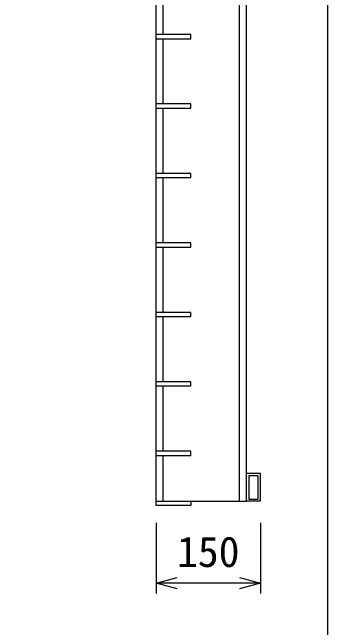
# Model space of a CAD drawing. Units: millimetres, scale not verified. Extents: x -33600 to 33600, y -11880 to 11880.
# Drawn here: x -9804 to -9351, y -8185 to -7299 of the extents above; entities that cross this region are included whole.
import ezdxf
from ezdxf.enums import TextEntityAlignment as Align

# ---------------------------------------------------------------- set-up
doc = ezdxf.new("R2010")
doc.units = ezdxf.units.MM
doc.header["$LTSCALE"] = 40
for name, color, linetype, lineweight in [('0-0_DIM', 7, 'Continuous', 25), ('0-2_HATCH', 6, 'Continuous', 25), ('0-6_TXT', 7, 'Continuous', 25)]:
    doc.layers.add(name, color=color, linetype=linetype, lineweight=lineweight)
doc.styles.add('ＭＳ ゴシック', font='')
doc.styles.get('ＭＳ ゴシック').set_extended_font_data('MS Gothic')

msp = doc.modelspace()

# ---------------------------------------------------------------- linework, layer by layer
at = {"layer": '0-0_DIM'}
for p, q in [((-9597.5, -8034.22), (-9597.5, -8135.81)), ((-9447.5, -8034.22), (-9447.5, -8135.81)), ((-9447.5, -8120.81), (-9597.5, -8120.81))]:
    msp.add_line(p, q, dxfattribs=at)
for points in [[(-9567.5, -8128.85), (-9597.5, -8120.81), (-9567.5, -8112.77)], [(-9477.5, -8112.77), (-9447.5, -8120.81), (-9477.5, -8128.85)]]:
    msp.add_lwpolyline(points, dxfattribs=at)
at = {"layer": '0-2_HATCH'}
for p, q in [((-9597.5, -8009), (-9597.5, -6859)), ((-9477.5, -8003), (-9477.5, -6865)), ((-9467.5, -8003), (-9467.5, -6865)), ((-9587.5, -7331), (-9587.5, -7237)), ((-9587.5, -7431), (-9587.5, -7337)), ((-9587.5, -7531), (-9587.5, -7437)), ((-9547.5, -7531), (-9597.5, -7531)), ((-9597.5, -7537), (-9547.5, -7537)), ((-9587.5, -7631), (-9587.5, -7537)), ((-9547.5, -7537), (-9547.5, -7531)), ((-9587.5, -7731), (-9587.5, -7637)), ((-9547.5, -7731), (-9597.5, -7731)), ((-9547.5, -7737), (-9547.5, -7731)), ((-9597.5, -7737), (-9547.5, -7737)), ((-9587.5, -7831), (-9587.5, -7737)), ((-9547.5, -7831), (-9597.5, -7831)), ((-9547.5, -7837), (-9547.5, -7831)), ((-9597.5, -7837), (-9547.5, -7837)), ((-9587.5, -7931), (-9587.5, -7837)), ((-9587.5, -8003), (-9587.5, -7937)), ((-9467.5, -8003), (-9467.5, -7963)), ((-9597.5, -8003), (-9467.5, -8003)), ((-9447.5, -8003), (-9467.5, -8003))]:
    msp.add_line(p, q, dxfattribs=at)
for points in [[(-9597.5, -7337), (-9547.5, -7337), (-9547.5, -7331), (-9597.5, -7331)], [(-9597.5, -7437), (-9547.5, -7437), (-9547.5, -7431), (-9597.5, -7431)], [(-9597.5, -7637), (-9547.5, -7637), (-9547.5, -7631), (-9597.5, -7631)], [(-9597.5, -7937), (-9547.5, -7937), (-9547.5, -7931), (-9597.5, -7931)], [(-9447.5, -8003), (-9447.5, -7963), (-9467.5, -7963)], [(-9547.5, -8003), (-9547.5, -8009), (-9597.5, -8009)]]:
    msp.add_lwpolyline(points, dxfattribs=at)
msp.add_lwpolyline([(-9464.3, -7999.8), (-9450.7, -7999.8), (-9450.7, -7966.2), (-9464.3, -7966.2)], close=True, dxfattribs=at)
at = {"layer": '0-6_TXT'}
msp.add_lwpolyline([(-11151.01, -8234.13), (-9351.01, -8234.13), (-9351.01, -4634.13), (-11151.01, -4634.13)], close=True, dxfattribs=at)

# ---------------------------------------------------------------- texts
at = {"layer": '0-0_DIM', "style": 'ＭＳ ゴシック'}
msp.add_text('150', height=43.99, dxfattribs=at).set_placement((-9567.5, -8110.81), align=Align.BOTTOM_LEFT)

doc.saveas('drawing.dxf')
